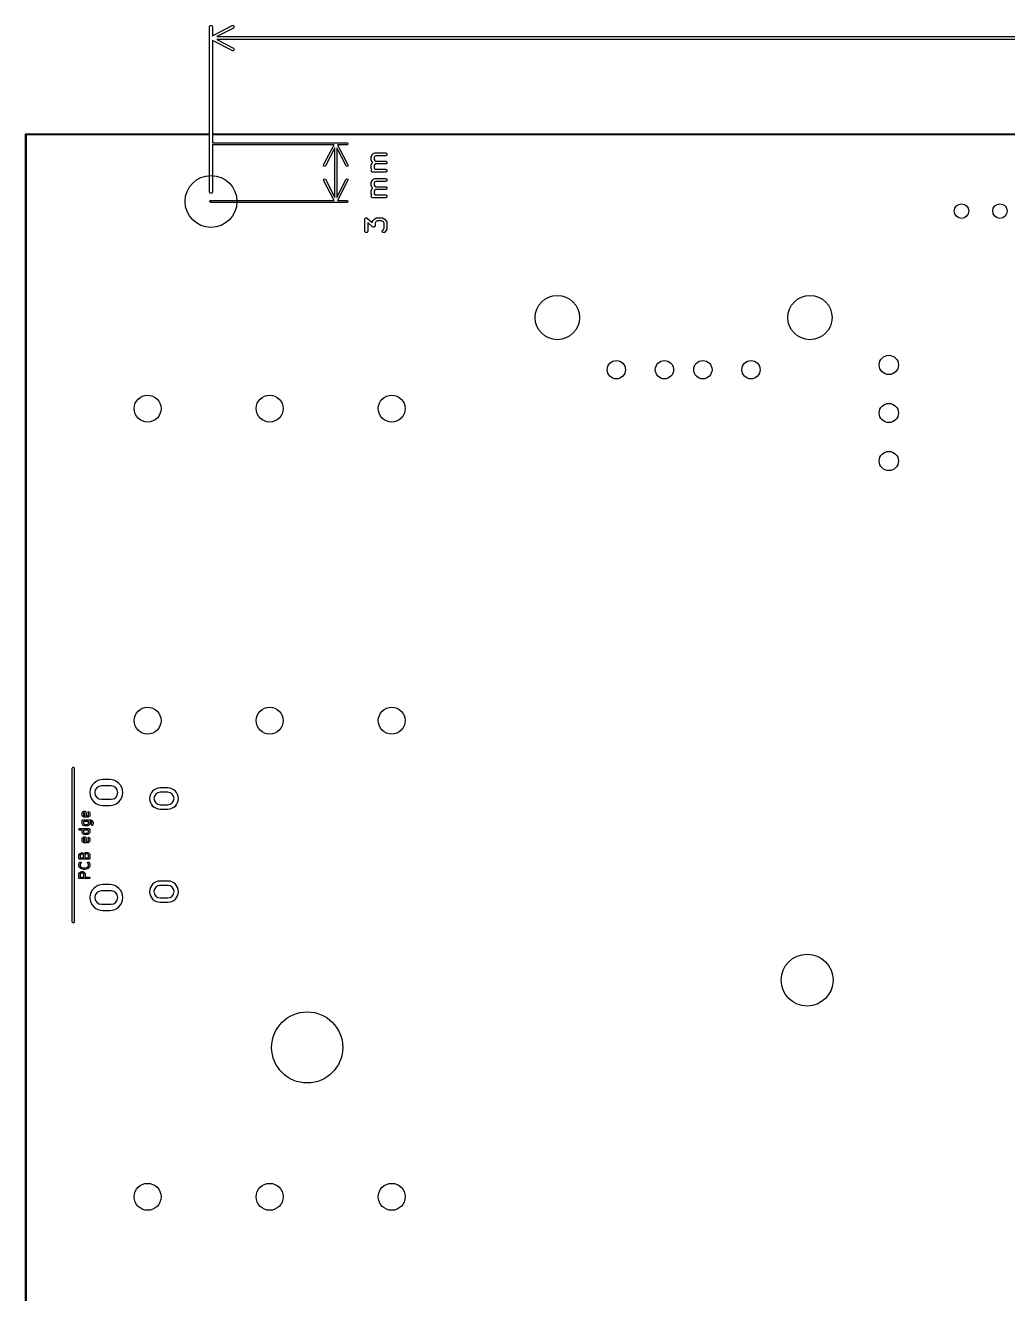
# Model space of a CAD drawing. Header units: inches. Extents: x 0.57 to 7.95, y -5.84 to -0.5.
# Drawn here: x 0.604 to 2.615, y -3.142 to -0.545 of the extents above; entities that cross this region are included whole.
import ezdxf

# ---------------------------------------------------------------- set-up
doc = ezdxf.new("R2010")
doc.units = ezdxf.units.IN
doc.header["$MEASUREMENT"] = 0
doc.layers.add('BLACK', color=250, linetype='CONTINUOUS')

msp = doc.modelspace()

# ---------------------------------------------------------------- linework, layer by layer
at = {"layer": 'BLACK', "linetype": 'CONTINUOUS'}
for p, q in [((0.9818, -0.5461), (0.9826, -0.5453)), ((0.9826, -0.5453), (0.9837, -0.5449)), ((0.9837, -0.5449), (0.9848, -0.5449)), ((0.9848, -0.5449), (0.9859, -0.5453)), ((0.9859, -0.5453), (0.9867, -0.5461)), ((0.9872, -0.566), (1.0272, -0.5452)), ((1.0272, -0.5452), (1.0278, -0.5449)), ((1.0278, -0.5449), (1.0289, -0.5448)), ((1.0289, -0.5448), (1.03, -0.5452)), ((1.03, -0.5452), (1.0309, -0.5459)), ((0.9813, -0.5472), (0.9818, -0.5461)), ((0.9813, -0.5478), (0.9813, -0.5472)), ((0.9813, -0.7667), (0.9813, -0.5478)), ((0.9867, -0.5461), (0.9871, -0.5472)), ((0.9871, -0.5472), (0.9872, -0.5478)), ((0.9872, -0.5478), (0.9872, -0.566)), ((1.03, -0.5504), (0.9963, -0.5679)), ((0.9963, -0.5679), (7.2716, -0.5677)), ((1.0304, -0.5501), (1.03, -0.5504)), ((1.0312, -0.5492), (1.0304, -0.5501)), ((1.0309, -0.5459), (1.0314, -0.547)), ((1.0315, -0.5481), (1.0312, -0.5492)), ((1.0314, -0.547), (1.0315, -0.5481)), ((1.0272, -0.5966), (0.9872, -0.5757)), ((0.9872, -0.5757), (0.9872, -0.7667)), ((7.2716, -0.5736), (0.9963, -0.5738)), ((0.9963, -0.5738), (1.03, -0.5913)), ((1.0278, -0.5968), (1.0272, -0.5966)), ((1.0289, -0.5969), (1.0278, -0.5968)), ((1.03, -0.5965), (1.0289, -0.5969)), ((1.03, -0.5913), (1.0304, -0.5916)), ((1.0309, -0.5958), (1.03, -0.5965)), ((1.0304, -0.5916), (1.0312, -0.5925)), ((1.0314, -0.5948), (1.0309, -0.5958)), ((1.0312, -0.5925), (1.0315, -0.5936)), ((1.0315, -0.5936), (1.0314, -0.5948)), ((0.6041, -0.7677), (0.6042, -0.7673)), ((0.6041, -5.1874), (0.6041, -0.7677)), ((0.6042, -0.7673), (0.6047, -0.7668)), ((0.6047, -0.7668), (0.6051, -0.7667)), ((0.6051, -0.7667), (0.9813, -0.7667)), ((0.9813, -0.7687), (0.6061, -0.7687)), ((0.6061, -0.7687), (0.6061, -5.1864)), ((0.9813, -0.8858), (0.9813, -0.7687)), ((0.9872, -0.7667), (3.1467, -0.7667)), ((3.147, -0.7687), (0.9872, -0.7687)), ((0.9872, -0.7687), (0.9872, -0.7853)), ((0.9872, -0.7853), (1.2627, -0.7853)), ((1.2364, -0.7893), (0.9872, -0.7893)), ((0.9872, -0.7893), (0.9872, -0.8858)), ((1.2148, -0.8307), (1.2364, -0.7893)), ((1.2377, -0.7953), (1.2183, -0.8326)), ((1.2377, -0.8974), (1.2377, -0.7953)), ((1.261, -0.8326), (1.2416, -0.7953)), ((1.2416, -0.7953), (1.2416, -0.8974)), ((1.2627, -0.7893), (1.2429, -0.7893)), ((1.2429, -0.7893), (1.2645, -0.8307)), ((1.2627, -0.7853), (1.2635, -0.7855)), ((1.2635, -0.7891), (1.2627, -0.7893)), ((1.2635, -0.7855), (1.2646, -0.7865)), ((1.2646, -0.788), (1.2635, -0.7891)), ((1.2646, -0.7865), (1.2646, -0.788)), ((1.2146, -0.8315), (1.2148, -0.8307)), ((1.2645, -0.8307), (1.2647, -0.8315)), ((1.3123, -0.8138), (1.3124, -0.8137)), ((1.3123, -0.8139), (1.3123, -0.8138)), ((1.3123, -0.8145), (1.3123, -0.8139)), ((1.3123, -0.8201), (1.3123, -0.8145)), ((1.3123, -0.8207), (1.3123, -0.8201)), ((1.3123, -0.8208), (1.3123, -0.8207)), ((1.3124, -0.8209), (1.3123, -0.8208)), ((1.3123, -0.8307), (1.3124, -0.8306)), ((1.3123, -0.8308), (1.3123, -0.8307)), ((1.3123, -0.8313), (1.3123, -0.8308)), ((1.3124, -0.8137), (1.3126, -0.8132)), ((1.3126, -0.8214), (1.3124, -0.8209)), ((1.3124, -0.8306), (1.3126, -0.83)), ((1.3126, -0.8132), (1.3144, -0.8094)), ((1.3144, -0.8252), (1.3126, -0.8214)), ((1.3126, -0.83), (1.3144, -0.8263)), ((1.3144, -0.8094), (1.3145, -0.8093)), ((1.3145, -0.8253), (1.3144, -0.8252)), ((1.3144, -0.8263), (1.3145, -0.8262)), ((1.3145, -0.8093), (1.3146, -0.8092)), ((1.3145, -0.8093), (1.3145, -0.8093)), ((1.3146, -0.8254), (1.3145, -0.8253)), ((1.3145, -0.8253), (1.3145, -0.8253)), ((1.3145, -0.8262), (1.3145, -0.8261)), ((1.3145, -0.8261), (1.3146, -0.8261)), ((1.3146, -0.8092), (1.3147, -0.8089)), ((1.3147, -0.8257), (1.3146, -0.8254)), ((1.3146, -0.8261), (1.3147, -0.8258)), ((1.3147, -0.8089), (1.315, -0.8087)), ((1.3147, -0.8258), (1.3148, -0.8257)), ((1.3148, -0.8257), (1.3147, -0.8257)), ((1.315, -0.8087), (1.3153, -0.8084)), ((1.3153, -0.8084), (1.3156, -0.8082)), ((1.3156, -0.8082), (1.3157, -0.8081)), ((1.3156, -0.8082), (1.3156, -0.8082)), ((1.3157, -0.8081), (1.3158, -0.8081)), ((1.3158, -0.8081), (1.3195, -0.8062)), ((1.3193, -0.8129), (1.3182, -0.8152)), ((1.3182, -0.8152), (1.3182, -0.8194)), ((1.3182, -0.8194), (1.3193, -0.8216)), ((1.3193, -0.8298), (1.3182, -0.832)), ((1.3215, -0.8118), (1.3193, -0.8129)), ((1.3193, -0.8216), (1.3215, -0.8228)), ((1.3215, -0.8287), (1.3193, -0.8298)), ((1.3195, -0.8062), (1.32, -0.806)), ((1.32, -0.806), (1.3202, -0.806)), ((1.3202, -0.806), (1.3203, -0.806)), ((1.3203, -0.806), (1.3208, -0.8059)), ((1.3208, -0.8059), (1.3415, -0.8059)), ((1.3415, -0.8118), (1.3215, -0.8118)), ((1.3215, -0.8228), (1.3415, -0.8228)), ((1.3415, -0.8287), (1.3215, -0.8287)), ((1.3415, -0.8059), (1.342, -0.806)), ((1.342, -0.8117), (1.3415, -0.8118)), ((1.3415, -0.8228), (1.342, -0.8228)), ((1.342, -0.8286), (1.3415, -0.8287)), ((1.342, -0.806), (1.3431, -0.8064)), ((1.3431, -0.8113), (1.342, -0.8117)), ((1.342, -0.8228), (1.3431, -0.8233)), ((1.3431, -0.8282), (1.342, -0.8286)), ((1.3431, -0.8064), (1.3439, -0.8072)), ((1.3439, -0.8105), (1.3431, -0.8113)), ((1.3431, -0.8233), (1.3439, -0.8241)), ((1.3439, -0.8274), (1.3431, -0.8282)), ((1.3439, -0.8072), (1.3443, -0.8083)), ((1.3443, -0.8094), (1.3439, -0.8105)), ((1.3439, -0.8241), (1.3443, -0.8251)), ((1.3443, -0.8263), (1.3439, -0.8274)), ((1.3443, -0.8083), (1.3443, -0.8094)), ((1.3443, -0.8251), (1.3443, -0.8263)), ((1.2151, -0.8329), (1.2146, -0.8315)), ((1.2164, -0.8336), (1.2151, -0.8329)), ((1.2178, -0.8331), (1.2164, -0.8336)), ((1.2183, -0.8326), (1.2178, -0.8331)), ((1.2615, -0.8331), (1.261, -0.8326)), ((1.2629, -0.8336), (1.2615, -0.8331)), ((1.2643, -0.8329), (1.2629, -0.8336)), ((1.2647, -0.8315), (1.2643, -0.8329)), ((1.3123, -0.837), (1.3123, -0.8313)), ((1.3123, -0.8375), (1.3123, -0.837)), ((1.3123, -0.8376), (1.3123, -0.8375)), ((1.3124, -0.8378), (1.3123, -0.8376)), ((1.3123, -0.842), (1.3127, -0.841)), ((1.3123, -0.8432), (1.3123, -0.842)), ((1.3127, -0.8442), (1.3123, -0.8432)), ((1.3126, -0.8383), (1.3124, -0.8378)), ((1.3135, -0.8402), (1.3126, -0.8383)), ((1.3127, -0.841), (1.3135, -0.8402)), ((1.3136, -0.8451), (1.3127, -0.8442)), ((1.3146, -0.8455), (1.3136, -0.8451)), ((1.3152, -0.8455), (1.3146, -0.8455)), ((1.3415, -0.8455), (1.3152, -0.8455)), ((1.3182, -0.832), (1.3182, -0.8363)), ((1.3182, -0.8363), (1.3195, -0.839)), ((1.3195, -0.839), (1.3202, -0.8396)), ((1.3202, -0.8396), (1.3415, -0.8396)), ((1.3415, -0.8396), (1.342, -0.8397)), ((1.342, -0.8455), (1.3415, -0.8455)), ((1.342, -0.8397), (1.3431, -0.8401)), ((1.3431, -0.8451), (1.342, -0.8455)), ((1.3431, -0.8401), (1.3439, -0.841)), ((1.3439, -0.8442), (1.3431, -0.8451)), ((1.3439, -0.841), (1.3443, -0.842)), ((1.3443, -0.8432), (1.3439, -0.8442)), ((1.3443, -0.842), (1.3443, -0.8432)), ((1.2146, -0.8612), (1.2151, -0.8598)), ((1.2148, -0.862), (1.2146, -0.8612)), ((1.2364, -0.9034), (1.2148, -0.862)), ((1.2151, -0.8598), (1.2164, -0.8591)), ((1.2164, -0.8591), (1.2178, -0.8595)), ((1.2178, -0.8595), (1.2183, -0.8601)), ((1.2183, -0.8601), (1.2377, -0.8974)), ((1.2416, -0.8974), (1.261, -0.8601)), ((1.2645, -0.862), (1.2429, -0.9034)), ((1.261, -0.8601), (1.2615, -0.8595)), ((1.2615, -0.8595), (1.2629, -0.8591)), ((1.2629, -0.8591), (1.2643, -0.8598)), ((1.2643, -0.8598), (1.2647, -0.8612)), ((1.2647, -0.8612), (1.2645, -0.862)), ((1.3123, -0.8663), (1.3124, -0.8662)), ((1.3123, -0.8664), (1.3123, -0.8663)), ((1.3123, -0.867), (1.3123, -0.8664)), ((1.3123, -0.8726), (1.3123, -0.867)), ((1.3123, -0.8732), (1.3123, -0.8726)), ((1.3123, -0.8733), (1.3123, -0.8732)), ((1.3124, -0.8734), (1.3123, -0.8733)), ((1.3124, -0.8662), (1.3126, -0.8656)), ((1.3126, -0.8739), (1.3124, -0.8734)), ((1.3124, -0.8831), (1.3126, -0.8825)), ((1.3126, -0.8656), (1.3144, -0.8619)), ((1.3144, -0.8777), (1.3126, -0.8739)), ((1.3126, -0.8825), (1.3144, -0.8788)), ((1.3144, -0.8619), (1.3145, -0.8618)), ((1.3145, -0.8778), (1.3144, -0.8777)), ((1.3144, -0.8788), (1.3145, -0.8787)), ((1.3145, -0.8618), (1.3146, -0.8617)), ((1.3145, -0.8618), (1.3145, -0.8618)), ((1.3146, -0.8779), (1.3145, -0.8778)), ((1.3145, -0.8778), (1.3145, -0.8778)), ((1.3145, -0.8787), (1.3145, -0.8786)), ((1.3145, -0.8786), (1.3146, -0.8786)), ((1.3146, -0.8617), (1.3147, -0.8614)), ((1.3147, -0.8782), (1.3146, -0.8779)), ((1.3146, -0.8786), (1.3147, -0.8783)), ((1.3147, -0.8614), (1.315, -0.8612)), ((1.3147, -0.8783), (1.3148, -0.8782)), ((1.3148, -0.8782), (1.3147, -0.8782)), ((1.315, -0.8612), (1.3153, -0.8609)), ((1.3153, -0.8609), (1.3156, -0.8607)), ((1.3156, -0.8607), (1.3157, -0.8606)), ((1.3156, -0.8607), (1.3156, -0.8607)), ((1.3157, -0.8606), (1.3158, -0.8606)), ((1.3158, -0.8606), (1.3195, -0.8587)), ((1.3193, -0.8654), (1.3182, -0.8677)), ((1.3182, -0.8677), (1.3182, -0.8719)), ((1.3182, -0.8719), (1.3193, -0.8741)), ((1.3193, -0.8823), (1.3182, -0.8845)), ((1.3215, -0.8643), (1.3193, -0.8654)), ((1.3193, -0.8741), (1.3215, -0.8753)), ((1.3215, -0.8812), (1.3193, -0.8823)), ((1.3195, -0.8587), (1.32, -0.8585)), ((1.32, -0.8585), (1.3202, -0.8585)), ((1.3202, -0.8585), (1.3203, -0.8584)), ((1.3203, -0.8584), (1.3208, -0.8584)), ((1.3208, -0.8584), (1.3415, -0.8584)), ((1.3415, -0.8643), (1.3215, -0.8643)), ((1.3215, -0.8753), (1.3415, -0.8753)), ((1.3415, -0.8812), (1.3215, -0.8812)), ((1.3415, -0.8584), (1.342, -0.8584)), ((1.342, -0.8642), (1.3415, -0.8643)), ((1.3415, -0.8753), (1.342, -0.8753)), ((1.342, -0.8811), (1.3415, -0.8812)), ((1.342, -0.8584), (1.3431, -0.8589)), ((1.3431, -0.8638), (1.342, -0.8642)), ((1.342, -0.8753), (1.3431, -0.8758)), ((1.3431, -0.8807), (1.342, -0.8811)), ((1.3431, -0.8589), (1.3439, -0.8597)), ((1.3439, -0.863), (1.3431, -0.8638)), ((1.3431, -0.8758), (1.3439, -0.8766)), ((1.3439, -0.8799), (1.3431, -0.8807)), ((1.3439, -0.8597), (1.3443, -0.8608)), ((1.3443, -0.8619), (1.3439, -0.863)), ((1.3439, -0.8766), (1.3443, -0.8776)), ((1.3443, -0.8788), (1.3439, -0.8799)), ((1.3443, -0.8608), (1.3443, -0.8619)), ((1.3443, -0.8776), (1.3443, -0.8788)), ((0.9814, -0.8864), (0.9813, -0.8858)), ((0.9818, -0.8875), (0.9814, -0.8864)), ((0.9826, -0.8883), (0.9818, -0.8875)), ((0.9819, -0.9046), (0.983, -0.9036)), ((0.9819, -0.9062), (0.9819, -0.9046)), ((0.983, -0.9072), (0.9819, -0.9062)), ((0.9837, -0.8887), (0.9826, -0.8883)), ((0.983, -0.9036), (0.9838, -0.9034)), ((0.9838, -0.9074), (0.983, -0.9072)), ((0.9848, -0.8887), (0.9837, -0.8887)), ((0.9838, -0.9034), (1.2364, -0.9034)), ((1.2627, -0.9074), (0.9838, -0.9074)), ((0.9859, -0.8883), (0.9848, -0.8887)), ((0.9867, -0.8875), (0.9859, -0.8883)), ((0.9871, -0.8864), (0.9867, -0.8875)), ((0.9872, -0.8858), (0.9871, -0.8864)), ((1.2429, -0.9034), (1.2627, -0.9034)), ((1.2627, -0.9034), (1.2635, -0.9036)), ((1.2635, -0.9072), (1.2627, -0.9074)), ((1.2635, -0.9036), (1.2646, -0.9046)), ((1.2646, -0.9062), (1.2635, -0.9072)), ((1.2646, -0.9046), (1.2646, -0.9062)), ((1.3123, -0.8832), (1.3124, -0.8831)), ((1.3123, -0.8833), (1.3123, -0.8832)), ((1.3123, -0.8838), (1.3123, -0.8833)), ((1.3123, -0.8895), (1.3123, -0.8838)), ((1.3123, -0.89), (1.3123, -0.8895)), ((1.3123, -0.8901), (1.3123, -0.89)), ((1.3124, -0.8902), (1.3123, -0.8901)), ((1.3123, -0.8945), (1.3127, -0.8934)), ((1.3123, -0.8957), (1.3123, -0.8945)), ((1.3127, -0.8967), (1.3123, -0.8957)), ((1.3126, -0.8908), (1.3124, -0.8902)), ((1.3135, -0.8927), (1.3126, -0.8908)), ((1.3127, -0.8934), (1.3135, -0.8927)), ((1.3136, -0.8975), (1.3127, -0.8967)), ((1.3146, -0.898), (1.3136, -0.8975)), ((1.3152, -0.898), (1.3146, -0.898)), ((1.3415, -0.898), (1.3152, -0.898)), ((1.3182, -0.8845), (1.3182, -0.8888)), ((1.3182, -0.8888), (1.3195, -0.8915)), ((1.3195, -0.8915), (1.3202, -0.8921)), ((1.3202, -0.8921), (1.3415, -0.8921)), ((1.3415, -0.8921), (1.342, -0.8922)), ((1.342, -0.898), (1.3415, -0.898)), ((1.342, -0.8922), (1.3431, -0.8926)), ((1.3431, -0.8975), (1.342, -0.898)), ((1.3431, -0.8926), (1.3439, -0.8934)), ((1.3439, -0.8967), (1.3431, -0.8975)), ((1.3439, -0.8934), (1.3443, -0.8945)), ((1.3443, -0.8957), (1.3439, -0.8967)), ((1.3443, -0.8945), (1.3443, -0.8957)), ((1.2991, -0.942), (1.2992, -0.9417)), ((1.2991, -0.9663), (1.2991, -0.942)), ((1.2992, -0.9414), (1.2994, -0.9409)), ((1.2992, -0.9415), (1.2992, -0.9414)), ((1.2992, -0.9416), (1.2992, -0.9415)), ((1.2992, -0.9417), (1.2992, -0.9416)), ((1.2994, -0.9409), (1.2995, -0.9405)), ((1.2995, -0.9405), (1.2996, -0.9404)), ((1.2996, -0.9403), (1.3, -0.94)), ((1.2996, -0.9404), (1.2996, -0.9403)), ((1.3, -0.94), (1.3003, -0.9396)), ((1.3003, -0.9396), (1.3004, -0.9396)), ((1.3004, -0.9395), (1.3009, -0.9393)), ((1.3004, -0.9396), (1.3004, -0.9395)), ((1.3009, -0.9393), (1.3013, -0.9391)), ((1.3013, -0.9391), (1.3014, -0.9391)), ((1.3014, -0.9391), (1.3015, -0.9391)), ((1.3015, -0.9391), (1.302, -0.9391)), ((1.302, -0.9391), (1.3025, -0.939)), ((1.3025, -0.939), (1.3026, -0.9391)), ((1.3026, -0.9391), (1.3027, -0.9391)), ((1.3027, -0.9391), (1.3031, -0.9392)), ((1.3031, -0.9392), (1.3036, -0.9394)), ((1.3036, -0.9394), (1.3037, -0.9395)), ((1.3037, -0.9395), (1.3037, -0.9395)), ((1.3037, -0.9395), (1.3038, -0.9396)), ((1.3038, -0.9396), (1.304, -0.9397)), ((1.304, -0.9397), (1.3142, -0.9487)), ((1.3151, -0.9573), (1.305, -0.9485)), ((1.305, -0.9485), (1.305, -0.9663)), ((1.3142, -0.9487), (1.3144, -0.9481)), ((1.3144, -0.9481), (1.3163, -0.9444)), ((1.3154, -0.9575), (1.3151, -0.9573)), ((1.3155, -0.9576), (1.3154, -0.9575)), ((1.3154, -0.9575), (1.3154, -0.9575)), ((1.3156, -0.9576), (1.3155, -0.9576)), ((1.3161, -0.9578), (1.3156, -0.9576)), ((1.3165, -0.958), (1.3161, -0.9578)), ((1.3163, -0.9444), (1.3165, -0.9441)), ((1.3165, -0.9441), (1.3166, -0.944)), ((1.3165, -0.9441), (1.3165, -0.9441)), ((1.3166, -0.958), (1.3165, -0.958)), ((1.3166, -0.9439), (1.3167, -0.9438)), ((1.3166, -0.944), (1.3166, -0.9439)), ((1.3167, -0.958), (1.3166, -0.958)), ((1.3167, -0.9438), (1.3169, -0.9436)), ((1.3172, -0.958), (1.3167, -0.958)), ((1.3169, -0.9436), (1.3187, -0.9417)), ((1.3177, -0.958), (1.3172, -0.958)), ((1.3178, -0.9579), (1.3177, -0.9579)), ((1.3177, -0.9579), (1.3177, -0.958)), ((1.3183, -0.9577), (1.3178, -0.9579)), ((1.3187, -0.9575), (1.3183, -0.9577)), ((1.3187, -0.9417), (1.319, -0.9416)), ((1.3188, -0.9575), (1.3187, -0.9575)), ((1.3189, -0.9574), (1.3188, -0.9575)), ((1.3192, -0.9571), (1.3189, -0.9574)), ((1.319, -0.9415), (1.3191, -0.9414)), ((1.319, -0.9416), (1.319, -0.9415)), ((1.3191, -0.9414), (1.3192, -0.9414)), ((1.3192, -0.9414), (1.3193, -0.9413)), ((1.3195, -0.9567), (1.3192, -0.9571)), ((1.3193, -0.9413), (1.3195, -0.9412)), ((1.3195, -0.9412), (1.3233, -0.9393)), ((1.3196, -0.9566), (1.3195, -0.9567)), ((1.3198, -0.9561), (1.3196, -0.9566)), ((1.3196, -0.9566), (1.3196, -0.9566)), ((1.32, -0.9557), (1.3198, -0.9561)), ((1.3214, -0.9475), (1.32, -0.9502)), ((1.32, -0.9502), (1.32, -0.9551)), ((1.32, -0.9551), (1.32, -0.9554)), ((1.32, -0.9554), (1.32, -0.9555)), ((1.32, -0.9555), (1.32, -0.9555)), ((1.32, -0.9555), (1.32, -0.9557)), ((1.3226, -0.9463), (1.3214, -0.9475)), ((1.3253, -0.9449), (1.3226, -0.9463)), ((1.3233, -0.9393), (1.3238, -0.9391)), ((1.3238, -0.9391), (1.3239, -0.9391)), ((1.3239, -0.9391), (1.324, -0.9391)), ((1.324, -0.9391), (1.3246, -0.939)), ((1.3246, -0.939), (1.334, -0.939)), ((1.3333, -0.9449), (1.3253, -0.9449)), ((1.336, -0.9463), (1.3333, -0.9449)), ((1.334, -0.939), (1.3345, -0.9391)), ((1.3345, -0.9391), (1.3346, -0.9391)), ((1.3346, -0.9391), (1.3347, -0.9391)), ((1.3347, -0.9391), (1.3353, -0.9393)), ((1.3353, -0.9393), (1.339, -0.9412)), ((1.3371, -0.9475), (1.336, -0.9463)), ((1.3385, -0.9502), (1.3371, -0.9475)), ((1.3371, -0.9627), (1.3385, -0.96)), ((1.3385, -0.96), (1.3385, -0.9502)), ((1.339, -0.9412), (1.3393, -0.9413)), ((1.3393, -0.9413), (1.3393, -0.9414)), ((1.3393, -0.9414), (1.3394, -0.9414)), ((1.3394, -0.9414), (1.3395, -0.9415)), ((1.3395, -0.9415), (1.3396, -0.9416)), ((1.3396, -0.9416), (1.3398, -0.9417)), ((1.3398, -0.9417), (1.3417, -0.9436)), ((1.3417, -0.9436), (1.3418, -0.9438)), ((1.3418, -0.9438), (1.3419, -0.9439)), ((1.3419, -0.9439), (1.342, -0.944)), ((1.342, -0.944), (1.342, -0.9441)), ((1.342, -0.9441), (1.3421, -0.9441)), ((1.3421, -0.9441), (1.3422, -0.9444)), ((1.3422, -0.9444), (1.3441, -0.9481)), ((1.3441, -0.9481), (1.3443, -0.9487)), ((1.3443, -0.9487), (1.3443, -0.9488)), ((1.3443, -0.9488), (1.3443, -0.9489)), ((1.3443, -0.9489), (1.3444, -0.9495)), ((1.3444, -0.9607), (1.3443, -0.9613)), ((1.3444, -0.9495), (1.3444, -0.9607)), ((1.2992, -0.9669), (1.2991, -0.9663)), ((1.2996, -0.968), (1.2992, -0.9669)), ((1.3004, -0.9688), (1.2996, -0.968)), ((1.3015, -0.9692), (1.3004, -0.9688)), ((1.3027, -0.9692), (1.3015, -0.9692)), ((1.3037, -0.9688), (1.3027, -0.9692)), ((1.3045, -0.968), (1.3037, -0.9688)), ((1.305, -0.9669), (1.3045, -0.968)), ((1.305, -0.9663), (1.305, -0.9669)), ((1.3348, -0.9658), (1.3352, -0.9647)), ((1.3348, -0.9669), (1.3348, -0.9658)), ((1.3352, -0.968), (1.3348, -0.9669)), ((1.3352, -0.9647), (1.3356, -0.9642)), ((1.3361, -0.9688), (1.3352, -0.968)), ((1.3356, -0.9642), (1.3371, -0.9627)), ((1.3371, -0.9692), (1.3361, -0.9688)), ((1.3383, -0.9692), (1.3371, -0.9692)), ((1.3393, -0.9688), (1.3383, -0.9692)), ((1.3398, -0.9684), (1.3393, -0.9688)), ((1.3417, -0.9665), (1.3398, -0.9684)), ((1.3418, -0.9663), (1.3417, -0.9665)), ((1.3419, -0.9663), (1.3418, -0.9663)), ((1.342, -0.9662), (1.3419, -0.9663)), ((1.3421, -0.966), (1.342, -0.9661)), ((1.342, -0.9661), (1.342, -0.9662)), ((1.3422, -0.9658), (1.3421, -0.966)), ((1.3441, -0.962), (1.3422, -0.9658)), ((1.3443, -0.9615), (1.3441, -0.962)), ((1.3443, -0.9613), (1.3443, -0.9614)), ((1.3443, -0.9614), (1.3443, -0.9615)), ((0.7002, -2.0659), (0.7003, -2.0652)), ((0.7002, -2.3809), (0.7002, -2.0659)), ((0.7003, -2.0652), (0.7014, -2.0641)), ((0.7014, -2.0641), (0.7029, -2.0641)), ((0.7029, -2.0641), (0.704, -2.0652)), ((0.704, -2.0652), (0.7041, -2.0659)), ((0.7041, -2.0659), (0.7041, -2.3809)), ((0.7797, -2.1022), (0.76, -2.1022)), ((0.7768, -2.0894), (0.763, -2.0894)), ((0.8959, -2.1065), (0.8801, -2.1065)), ((0.8959, -2.1154), (0.8801, -2.1154)), ((0.7212, -2.1557), (0.7214, -2.1555)), ((0.7214, -2.1555), (0.7214, -2.1554)), ((0.7214, -2.1554), (0.7215, -2.1554)), ((0.7215, -2.1554), (0.7216, -2.1553)), ((0.7216, -2.1553), (0.7217, -2.1553)), ((0.7217, -2.1553), (0.7219, -2.1551)), ((0.7219, -2.1551), (0.7238, -2.1541)), ((0.7238, -2.1541), (0.7238, -2.1541)), ((0.7238, -2.1541), (0.7239, -2.1541)), ((0.7239, -2.1541), (0.7241, -2.1541)), ((0.7241, -2.1541), (0.7243, -2.154)), ((0.7243, -2.154), (0.7244, -2.154)), ((0.7244, -2.154), (0.7244, -2.154)), ((0.7244, -2.154), (0.7263, -2.154)), ((0.7263, -2.154), (0.7265, -2.154)), ((0.7265, -2.154), (0.7266, -2.154)), ((0.7266, -2.154), (0.7267, -2.1541)), ((0.7267, -2.1541), (0.7269, -2.1541)), ((0.7269, -2.1541), (0.7272, -2.1544)), ((0.7272, -2.1544), (0.7275, -2.1546)), ((0.7275, -2.1546), (0.7276, -2.1548)), ((0.7276, -2.1548), (0.7277, -2.1549)), ((0.7277, -2.1549), (0.7277, -2.155)), ((0.7277, -2.155), (0.7278, -2.1552)), ((0.7278, -2.1552), (0.7294, -2.1634)), ((0.7323, -2.1565), (0.7327, -2.1554)), ((0.7327, -2.1554), (0.7337, -2.1549)), ((0.7337, -2.1549), (0.7348, -2.1553)), ((0.7348, -2.1553), (0.7351, -2.1557)), ((0.76, -2.1297), (0.7797, -2.1297)), ((0.763, -2.1425), (0.7768, -2.1425)), ((0.8801, -2.1409), (0.8959, -2.1409)), ((0.8801, -2.1498), (0.8959, -2.1498)), ((0.7201, -2.1582), (0.7202, -2.1579)), ((0.7201, -2.1583), (0.7202, -2.1582)), ((0.7202, -2.1582), (0.7201, -2.1582)), ((0.7201, -2.162), (0.7201, -2.1583)), ((0.7202, -2.1621), (0.7201, -2.162)), ((0.7202, -2.1624), (0.7201, -2.1621)), ((0.7201, -2.1621), (0.7202, -2.1621)), ((0.7201, -2.175), (0.7202, -2.1748)), ((0.7202, -2.1751), (0.7201, -2.175)), ((0.7201, -2.1789), (0.7201, -2.1751)), ((0.7201, -2.1751), (0.7202, -2.1751)), ((0.7202, -2.179), (0.7201, -2.1789)), ((0.7202, -2.1792), (0.7201, -2.179)), ((0.7201, -2.179), (0.7202, -2.179)), ((0.7202, -2.1579), (0.7203, -2.1577)), ((0.7203, -2.1626), (0.7202, -2.1624)), ((0.7202, -2.1748), (0.7203, -2.1746)), ((0.7203, -2.1795), (0.7202, -2.1792)), ((0.7203, -2.1576), (0.7212, -2.1557)), ((0.7203, -2.1577), (0.7203, -2.1576)), ((0.7203, -2.1577), (0.7203, -2.1577)), ((0.7203, -2.1627), (0.7203, -2.1626)), ((0.7203, -2.1626), (0.7203, -2.1626)), ((0.7212, -2.1646), (0.7203, -2.1627)), ((0.7203, -2.1727), (0.7211, -2.1719)), ((0.7203, -2.1738), (0.7203, -2.1727)), ((0.7205, -2.1741), (0.7203, -2.1738)), ((0.7203, -2.1745), (0.7205, -2.1741)), ((0.7203, -2.1746), (0.7203, -2.1745)), ((0.7203, -2.1746), (0.7203, -2.1746)), ((0.7203, -2.1796), (0.7203, -2.1795)), ((0.7203, -2.1795), (0.7203, -2.1795)), ((0.7212, -2.1814), (0.7203, -2.1796)), ((0.7211, -2.1719), (0.7216, -2.1718)), ((0.7214, -2.1648), (0.7212, -2.1646)), ((0.7214, -2.1816), (0.7212, -2.1814)), ((0.7214, -2.1649), (0.7214, -2.1648)), ((0.7215, -2.1649), (0.7214, -2.1649)), ((0.7216, -2.165), (0.7215, -2.1649)), ((0.7217, -2.165), (0.7216, -2.165)), ((0.7216, -2.1718), (0.7376, -2.1718)), ((0.7219, -2.1652), (0.7217, -2.165)), ((0.7238, -2.1662), (0.7219, -2.1652)), ((0.7237, -2.1575), (0.7231, -2.1586)), ((0.7231, -2.1586), (0.7231, -2.1617)), ((0.7231, -2.1617), (0.7237, -2.1628)), ((0.7235, -2.1748), (0.7231, -2.1755)), ((0.7231, -2.1755), (0.7231, -2.1786)), ((0.7231, -2.1786), (0.7238, -2.1799)), ((0.7329, -2.1748), (0.7235, -2.1748)), ((0.7248, -2.1569), (0.7237, -2.1575)), ((0.7237, -2.1628), (0.7248, -2.1634)), ((0.7239, -2.1662), (0.7238, -2.1662)), ((0.7238, -2.1662), (0.7238, -2.1662)), ((0.7238, -2.1799), (0.7244, -2.1805)), ((0.7241, -2.1662), (0.7239, -2.1662)), ((0.7243, -2.1663), (0.7241, -2.1662)), ((0.7244, -2.1663), (0.7243, -2.1663)), ((0.7319, -2.1663), (0.7244, -2.1663)), ((0.7244, -2.1663), (0.7244, -2.1663)), ((0.7244, -2.1805), (0.7257, -2.1812)), ((0.7251, -2.1569), (0.7248, -2.1569)), ((0.7248, -2.1634), (0.7264, -2.1634)), ((0.7264, -2.1634), (0.7251, -2.1569)), ((0.7257, -2.1812), (0.7306, -2.1812)), ((0.7294, -2.1634), (0.7316, -2.1634)), ((0.7306, -2.1812), (0.732, -2.1805)), ((0.7316, -2.1634), (0.7327, -2.1628)), ((0.732, -2.1663), (0.7319, -2.1663)), ((0.7323, -2.1662), (0.732, -2.1663)), ((0.732, -2.1663), (0.732, -2.1663)), ((0.732, -2.1805), (0.7326, -2.1799)), ((0.7325, -2.1571), (0.7323, -2.1565)), ((0.7325, -2.1662), (0.7323, -2.1662)), ((0.7333, -2.1586), (0.7325, -2.1571)), ((0.7326, -2.1662), (0.7325, -2.1662)), ((0.7325, -2.1662), (0.7325, -2.1662)), ((0.7345, -2.1652), (0.7326, -2.1662)), ((0.7326, -2.1799), (0.7333, -2.1786)), ((0.7327, -2.1628), (0.7333, -2.1617)), ((0.7333, -2.1755), (0.7329, -2.1748)), ((0.7333, -2.1617), (0.7333, -2.1586)), ((0.7333, -2.1786), (0.7333, -2.1755)), ((0.7347, -2.165), (0.7345, -2.1652)), ((0.7348, -2.165), (0.7347, -2.165)), ((0.7349, -2.1649), (0.7348, -2.1649)), ((0.7348, -2.1649), (0.7348, -2.165)), ((0.7351, -2.1646), (0.7349, -2.1648)), ((0.7349, -2.1648), (0.7349, -2.1649)), ((0.7351, -2.1814), (0.735, -2.1816)), ((0.7351, -2.1557), (0.7361, -2.1576)), ((0.7361, -2.1627), (0.7351, -2.1646)), ((0.7361, -2.1796), (0.7351, -2.1814)), ((0.7361, -2.1576), (0.7361, -2.1577)), ((0.7361, -2.1577), (0.7361, -2.1577)), ((0.7361, -2.1577), (0.7362, -2.1579)), ((0.7362, -2.1624), (0.7361, -2.1626)), ((0.7361, -2.1626), (0.7361, -2.1626)), ((0.7361, -2.1626), (0.7361, -2.1627)), ((0.7372, -2.1748), (0.7361, -2.1748)), ((0.7361, -2.1748), (0.7362, -2.1748)), ((0.7362, -2.1792), (0.7361, -2.1795)), ((0.7361, -2.1795), (0.7361, -2.1795)), ((0.7361, -2.1795), (0.7361, -2.1796)), ((0.7362, -2.1579), (0.7362, -2.1582)), ((0.7362, -2.1582), (0.7362, -2.1582)), ((0.7362, -2.1582), (0.7362, -2.1583)), ((0.7362, -2.1583), (0.7362, -2.162)), ((0.7362, -2.162), (0.7362, -2.1621)), ((0.7362, -2.1621), (0.7362, -2.1621)), ((0.7362, -2.1621), (0.7362, -2.1624)), ((0.7362, -2.1748), (0.7362, -2.175)), ((0.7362, -2.175), (0.7362, -2.1751)), ((0.7362, -2.1751), (0.7362, -2.1751)), ((0.7362, -2.1751), (0.7362, -2.1789)), ((0.7362, -2.1789), (0.7362, -2.179)), ((0.7362, -2.179), (0.7362, -2.179)), ((0.7362, -2.179), (0.7362, -2.1792)), ((0.7386, -2.1754), (0.7372, -2.1748)), ((0.7376, -2.1718), (0.7377, -2.1718)), ((0.7376, -2.1718), (0.7376, -2.1718)), ((0.7377, -2.1718), (0.7379, -2.1719)), ((0.7379, -2.1719), (0.7381, -2.1719)), ((0.7381, -2.1719), (0.7381, -2.1719)), ((0.7381, -2.1719), (0.7382, -2.172)), ((0.7382, -2.172), (0.7401, -2.1729)), ((0.7392, -2.176), (0.7386, -2.1754)), ((0.7389, -2.1816), (0.739, -2.1811)), ((0.739, -2.1811), (0.7398, -2.1795)), ((0.7398, -2.1774), (0.7392, -2.176)), ((0.7398, -2.1795), (0.7398, -2.1774)), ((0.7401, -2.1729), (0.7403, -2.173)), ((0.7403, -2.173), (0.7405, -2.1732)), ((0.7405, -2.1732), (0.7414, -2.1741)), ((0.7414, -2.1741), (0.7415, -2.1743)), ((0.7415, -2.1743), (0.7417, -2.1745)), ((0.7417, -2.1745), (0.7426, -2.1764)), ((0.7426, -2.1805), (0.7417, -2.1824)), ((0.7426, -2.1764), (0.7426, -2.1764)), ((0.7426, -2.1764), (0.7427, -2.1765)), ((0.7427, -2.1804), (0.7426, -2.1804)), ((0.7426, -2.1804), (0.7426, -2.1805)), ((0.7427, -2.1765), (0.7427, -2.1767)), ((0.7427, -2.1767), (0.7428, -2.1769)), ((0.7428, -2.1799), (0.7427, -2.1802)), ((0.7427, -2.1802), (0.7427, -2.1804)), ((0.7428, -2.1769), (0.7428, -2.177)), ((0.7428, -2.177), (0.7428, -2.177)), ((0.7428, -2.177), (0.7428, -2.1798)), ((0.7428, -2.1798), (0.7428, -2.1799)), ((0.7428, -2.1799), (0.7428, -2.1799)), ((0.7137, -2.1905), (0.7145, -2.1897)), ((0.7137, -2.1917), (0.7137, -2.1905)), ((0.7145, -2.1924), (0.7137, -2.1917)), ((0.7145, -2.1897), (0.7151, -2.1896)), ((0.7151, -2.1926), (0.7145, -2.1924)), ((0.7151, -2.1896), (0.7347, -2.1896)), ((0.7202, -2.1926), (0.7151, -2.1926)), ((0.7201, -2.1929), (0.7202, -2.1926)), ((0.7201, -2.193), (0.7202, -2.1929)), ((0.7202, -2.1929), (0.7201, -2.1929)), ((0.7201, -2.1967), (0.7201, -2.193)), ((0.7202, -2.1968), (0.7201, -2.1967)), ((0.7202, -2.197), (0.7201, -2.1968)), ((0.7201, -2.1968), (0.7202, -2.1968)), ((0.7202, -2.1926), (0.7202, -2.1926)), ((0.7203, -2.1973), (0.7202, -2.197)), ((0.7203, -2.1974), (0.7203, -2.1973)), ((0.7203, -2.1973), (0.7203, -2.1973)), ((0.7212, -2.1992), (0.7203, -2.1974)), ((0.7214, -2.1994), (0.7212, -2.1992)), ((0.7215, -2.1818), (0.7214, -2.1816)), ((0.7215, -2.1996), (0.7214, -2.1994)), ((0.7224, -2.1828), (0.7215, -2.1818)), ((0.7224, -2.2006), (0.7215, -2.1996)), ((0.7219, -2.2076), (0.7238, -2.2066)), ((0.7226, -2.1829), (0.7224, -2.1828)), ((0.7226, -2.2007), (0.7224, -2.2006)), ((0.7228, -2.183), (0.7226, -2.1829)), ((0.7228, -2.2008), (0.7226, -2.2007)), ((0.7247, -2.184), (0.7228, -2.183)), ((0.7247, -2.2018), (0.7228, -2.2008)), ((0.7235, -2.1926), (0.7231, -2.1933)), ((0.7231, -2.1933), (0.7231, -2.1964)), ((0.7231, -2.1964), (0.7238, -2.1977)), ((0.7329, -2.1926), (0.7235, -2.1926)), ((0.7238, -2.1977), (0.7244, -2.1983)), ((0.7238, -2.2066), (0.7238, -2.2066)), ((0.7238, -2.2066), (0.7239, -2.2066)), ((0.7239, -2.2066), (0.7241, -2.2065)), ((0.7241, -2.2065), (0.7243, -2.2065)), ((0.7243, -2.2065), (0.7244, -2.2065)), ((0.7244, -2.1983), (0.7257, -2.199)), ((0.7244, -2.2065), (0.7244, -2.2065)), ((0.7244, -2.2065), (0.7263, -2.2065)), ((0.7248, -2.184), (0.7247, -2.184)), ((0.7248, -2.2018), (0.7247, -2.2018)), ((0.725, -2.1841), (0.7248, -2.184)), ((0.7248, -2.184), (0.7248, -2.184)), ((0.725, -2.2019), (0.7248, -2.2018)), ((0.7248, -2.2018), (0.7248, -2.2018)), ((0.7253, -2.1841), (0.725, -2.1841)), ((0.7253, -2.2019), (0.725, -2.2019)), ((0.7254, -2.1841), (0.7253, -2.1841)), ((0.7253, -2.1841), (0.7253, -2.1841)), ((0.7254, -2.2019), (0.7253, -2.2019)), ((0.7253, -2.2019), (0.7253, -2.2019)), ((0.731, -2.1841), (0.7254, -2.1841)), ((0.731, -2.2019), (0.7254, -2.2019)), ((0.7257, -2.199), (0.7306, -2.199)), ((0.7263, -2.2065), (0.7265, -2.2065)), ((0.7265, -2.2065), (0.7266, -2.2065)), ((0.7266, -2.2065), (0.7267, -2.2066)), ((0.7267, -2.2066), (0.7269, -2.2066)), ((0.7269, -2.2066), (0.7272, -2.2069)), ((0.7272, -2.2069), (0.7275, -2.2071)), ((0.7275, -2.2071), (0.7276, -2.2073)), ((0.7276, -2.2073), (0.7277, -2.2074)), ((0.7277, -2.2074), (0.7277, -2.2075)), ((0.7277, -2.2075), (0.7278, -2.2077)), ((0.7306, -2.199), (0.732, -2.1983)), ((0.7311, -2.1841), (0.731, -2.1841)), ((0.7311, -2.2019), (0.731, -2.2019)), ((0.7313, -2.1841), (0.7311, -2.1841)), ((0.7311, -2.1841), (0.7311, -2.1841)), ((0.7313, -2.2019), (0.7311, -2.2019)), ((0.7311, -2.2019), (0.7311, -2.2019)), ((0.7316, -2.184), (0.7313, -2.1841)), ((0.7316, -2.2018), (0.7313, -2.2019)), ((0.7317, -2.184), (0.7316, -2.184)), ((0.7316, -2.184), (0.7316, -2.184)), ((0.7317, -2.2018), (0.7316, -2.2018)), ((0.7316, -2.2018), (0.7316, -2.2018)), ((0.7335, -2.183), (0.7317, -2.184)), ((0.7335, -2.2008), (0.7317, -2.2018)), ((0.732, -2.1983), (0.7326, -2.1977)), ((0.7326, -2.1977), (0.7333, -2.1964)), ((0.7327, -2.2079), (0.7337, -2.2074)), ((0.7333, -2.1933), (0.7329, -2.1926)), ((0.7333, -2.1964), (0.7333, -2.1933)), ((0.7337, -2.1829), (0.7335, -2.183)), ((0.7337, -2.2007), (0.7335, -2.2008)), ((0.7339, -2.1828), (0.7337, -2.1829)), ((0.7339, -2.2006), (0.7337, -2.2007)), ((0.7337, -2.2074), (0.7348, -2.2078)), ((0.7348, -2.1818), (0.7339, -2.1828)), ((0.7348, -2.1996), (0.7339, -2.2006)), ((0.7347, -2.1896), (0.7353, -2.1897)), ((0.735, -2.1816), (0.7348, -2.1818)), ((0.735, -2.1994), (0.7348, -2.1996)), ((0.7351, -2.1992), (0.735, -2.1994)), ((0.7361, -2.1974), (0.7351, -2.1992)), ((0.7353, -2.1897), (0.7361, -2.1905)), ((0.7361, -2.1917), (0.7359, -2.1919)), ((0.7359, -2.1919), (0.7361, -2.1923)), ((0.7361, -2.1905), (0.7361, -2.1917)), ((0.7361, -2.1923), (0.7361, -2.1924)), ((0.7361, -2.1924), (0.7361, -2.1924)), ((0.7361, -2.1924), (0.7362, -2.1926)), ((0.7362, -2.197), (0.7361, -2.1973)), ((0.7361, -2.1973), (0.7361, -2.1973)), ((0.7361, -2.1973), (0.7361, -2.1974)), ((0.7362, -2.1926), (0.7362, -2.1929)), ((0.7362, -2.1929), (0.7362, -2.1929)), ((0.7362, -2.1929), (0.7362, -2.193)), ((0.7362, -2.193), (0.7362, -2.1967)), ((0.7362, -2.1967), (0.7362, -2.1968)), ((0.7362, -2.1968), (0.7362, -2.1968)), ((0.7362, -2.1968), (0.7362, -2.197)), ((0.7392, -2.1827), (0.7389, -2.1816)), ((0.7403, -2.1832), (0.7392, -2.1827)), ((0.7413, -2.1828), (0.7403, -2.1832)), ((0.7417, -2.1824), (0.7413, -2.1828)), ((0.7201, -2.2107), (0.7202, -2.2104)), ((0.7201, -2.2108), (0.7202, -2.2107)), ((0.7202, -2.2107), (0.7201, -2.2107)), ((0.7201, -2.2145), (0.7201, -2.2108)), ((0.7202, -2.2146), (0.7201, -2.2145)), ((0.7202, -2.2149), (0.7201, -2.2146)), ((0.7201, -2.2146), (0.7202, -2.2146)), ((0.7202, -2.2104), (0.7203, -2.2102)), ((0.7203, -2.2151), (0.7202, -2.2149)), ((0.7203, -2.2101), (0.7212, -2.2082)), ((0.7203, -2.2102), (0.7203, -2.2101)), ((0.7203, -2.2102), (0.7203, -2.2102)), ((0.7203, -2.2152), (0.7203, -2.2151)), ((0.7203, -2.2151), (0.7203, -2.2151)), ((0.7212, -2.2171), (0.7203, -2.2152)), ((0.7212, -2.2082), (0.7214, -2.208)), ((0.7214, -2.2173), (0.7212, -2.2171)), ((0.7214, -2.208), (0.7214, -2.2079)), ((0.7214, -2.2079), (0.7215, -2.2079)), ((0.7214, -2.2174), (0.7214, -2.2173)), ((0.7215, -2.2174), (0.7214, -2.2174)), ((0.7215, -2.2079), (0.7216, -2.2078)), ((0.7216, -2.2175), (0.7215, -2.2174)), ((0.7216, -2.2078), (0.7217, -2.2078)), ((0.7217, -2.2175), (0.7216, -2.2175)), ((0.7217, -2.2078), (0.7219, -2.2076)), ((0.7219, -2.2177), (0.7217, -2.2175)), ((0.7238, -2.2187), (0.7219, -2.2177)), ((0.7237, -2.21), (0.7231, -2.2111)), ((0.7231, -2.2111), (0.7231, -2.2142)), ((0.7231, -2.2142), (0.7237, -2.2153)), ((0.7248, -2.2094), (0.7237, -2.21)), ((0.7237, -2.2153), (0.7248, -2.2159)), ((0.7239, -2.2187), (0.7238, -2.2187)), ((0.7238, -2.2187), (0.7238, -2.2187)), ((0.7241, -2.2187), (0.7239, -2.2187)), ((0.7243, -2.2188), (0.7241, -2.2187)), ((0.7244, -2.2188), (0.7243, -2.2188)), ((0.7319, -2.2188), (0.7244, -2.2188)), ((0.7244, -2.2188), (0.7244, -2.2188)), ((0.7251, -2.2094), (0.7248, -2.2094)), ((0.7248, -2.2159), (0.7264, -2.2159)), ((0.7264, -2.2159), (0.7251, -2.2094)), ((0.7278, -2.2077), (0.7294, -2.2159)), ((0.7294, -2.2159), (0.7316, -2.2159)), ((0.7316, -2.2159), (0.7327, -2.2153)), ((0.732, -2.2188), (0.7319, -2.2188)), ((0.7323, -2.2187), (0.732, -2.2188)), ((0.732, -2.2188), (0.732, -2.2188)), ((0.7323, -2.209), (0.7327, -2.2079)), ((0.7325, -2.2096), (0.7323, -2.209)), ((0.7325, -2.2187), (0.7323, -2.2187)), ((0.7333, -2.2111), (0.7325, -2.2096)), ((0.7326, -2.2187), (0.7325, -2.2187)), ((0.7325, -2.2187), (0.7325, -2.2187)), ((0.7345, -2.2177), (0.7326, -2.2187)), ((0.7327, -2.2153), (0.7333, -2.2142)), ((0.7333, -2.2142), (0.7333, -2.2111)), ((0.7347, -2.2175), (0.7345, -2.2177)), ((0.7348, -2.2175), (0.7347, -2.2175)), ((0.7348, -2.2078), (0.7351, -2.2082)), ((0.7349, -2.2174), (0.7348, -2.2174)), ((0.7348, -2.2174), (0.7348, -2.2175)), ((0.7351, -2.2171), (0.7349, -2.2173)), ((0.7349, -2.2173), (0.7349, -2.2174)), ((0.7351, -2.2082), (0.7361, -2.2101)), ((0.7361, -2.2152), (0.7351, -2.2171)), ((0.7361, -2.2101), (0.7361, -2.2102)), ((0.7361, -2.2102), (0.7361, -2.2102)), ((0.7361, -2.2102), (0.7362, -2.2104)), ((0.7362, -2.2149), (0.7361, -2.2151)), ((0.7361, -2.2151), (0.7361, -2.2151)), ((0.7361, -2.2151), (0.7361, -2.2152)), ((0.7362, -2.2104), (0.7362, -2.2107)), ((0.7362, -2.2107), (0.7362, -2.2107)), ((0.7362, -2.2107), (0.7362, -2.2108)), ((0.7362, -2.2108), (0.7362, -2.2145)), ((0.7362, -2.2145), (0.7362, -2.2146)), ((0.7362, -2.2146), (0.7362, -2.2146)), ((0.7362, -2.2146), (0.7362, -2.2149)), ((0.7136, -2.2442), (0.7137, -2.244)), ((0.7136, -2.2444), (0.7136, -2.2442)), ((0.7136, -2.2445), (0.7136, -2.2444)), ((0.7136, -2.2444), (0.7136, -2.2444)), ((0.7136, -2.2511), (0.7136, -2.2445)), ((0.7137, -2.2516), (0.7136, -2.2511)), ((0.7137, -2.2439), (0.7147, -2.242)), ((0.7137, -2.244), (0.7137, -2.2439)), ((0.7137, -2.2439), (0.7137, -2.2439)), ((0.7145, -2.2524), (0.7137, -2.2516)), ((0.7151, -2.2526), (0.7145, -2.2524)), ((0.7147, -2.242), (0.7148, -2.2418)), ((0.7148, -2.2418), (0.7149, -2.2416)), ((0.7148, -2.2597), (0.7149, -2.2595)), ((0.7149, -2.2416), (0.7159, -2.2407)), ((0.7149, -2.2594), (0.7159, -2.2585)), ((0.7149, -2.2595), (0.7149, -2.2594)), ((0.7149, -2.2595), (0.7149, -2.2595)), ((0.7347, -2.2526), (0.7151, -2.2526)), ((0.7159, -2.2407), (0.7161, -2.2405)), ((0.7159, -2.2585), (0.7164, -2.2582)), ((0.7161, -2.2405), (0.7163, -2.2404)), ((0.7163, -2.2404), (0.7181, -2.2394)), ((0.7164, -2.2582), (0.7175, -2.2582)), ((0.7172, -2.2435), (0.7165, -2.2449)), ((0.7165, -2.2449), (0.7165, -2.2496)), ((0.7165, -2.2496), (0.723, -2.2496)), ((0.7178, -2.2429), (0.7172, -2.2435)), ((0.7175, -2.2582), (0.7183, -2.2589)), ((0.7192, -2.2422), (0.7178, -2.2429)), ((0.7181, -2.2394), (0.7182, -2.2394)), ((0.7182, -2.2394), (0.7182, -2.2394)), ((0.7182, -2.2394), (0.7185, -2.2394)), ((0.7183, -2.2589), (0.7183, -2.2601)), ((0.7185, -2.2394), (0.7187, -2.2393)), ((0.7187, -2.2393), (0.7187, -2.2393)), ((0.7187, -2.2393), (0.7188, -2.2393)), ((0.7188, -2.2393), (0.7207, -2.2393)), ((0.7203, -2.2422), (0.7192, -2.2422)), ((0.7217, -2.2429), (0.7203, -2.2422)), ((0.7207, -2.2393), (0.7208, -2.2393)), ((0.7208, -2.2393), (0.7208, -2.2393)), ((0.7208, -2.2393), (0.721, -2.2394)), ((0.721, -2.2394), (0.7212, -2.2394)), ((0.7212, -2.2394), (0.7213, -2.2394)), ((0.7213, -2.2394), (0.7213, -2.2394)), ((0.7213, -2.2394), (0.7232, -2.2404)), ((0.7223, -2.2435), (0.7217, -2.2429)), ((0.723, -2.2449), (0.7223, -2.2435)), ((0.723, -2.2496), (0.723, -2.2449)), ((0.7232, -2.2404), (0.7234, -2.2405)), ((0.7234, -2.2405), (0.7236, -2.2407)), ((0.7236, -2.2407), (0.724, -2.2411)), ((0.724, -2.2411), (0.7241, -2.2409)), ((0.7241, -2.2409), (0.7243, -2.2407)), ((0.7243, -2.2407), (0.7253, -2.2397)), ((0.7243, -2.2407), (0.7243, -2.2407)), ((0.7243, -2.2407), (0.7243, -2.2407)), ((0.7253, -2.2397), (0.7255, -2.2396)), ((0.7255, -2.2396), (0.7256, -2.2394)), ((0.7256, -2.2394), (0.7275, -2.2385)), ((0.7267, -2.2425), (0.7259, -2.2448)), ((0.7259, -2.2448), (0.7259, -2.2496)), ((0.7259, -2.2496), (0.7333, -2.2496)), ((0.7272, -2.242), (0.7267, -2.2425)), ((0.7285, -2.2413), (0.7272, -2.242)), ((0.7275, -2.2385), (0.7276, -2.2385)), ((0.7276, -2.2385), (0.7278, -2.2384)), ((0.7276, -2.2385), (0.7276, -2.2385)), ((0.7278, -2.2384), (0.7281, -2.2384)), ((0.7281, -2.2384), (0.7281, -2.2384)), ((0.7281, -2.2384), (0.7282, -2.2384)), ((0.7282, -2.2384), (0.731, -2.2384)), ((0.7306, -2.2413), (0.7285, -2.2413)), ((0.732, -2.242), (0.7306, -2.2413)), ((0.731, -2.2384), (0.7311, -2.2384)), ((0.7311, -2.2384), (0.7311, -2.2384)), ((0.7311, -2.2384), (0.7313, -2.2384)), ((0.7313, -2.2384), (0.7316, -2.2385)), ((0.7315, -2.2589), (0.7323, -2.2582)), ((0.7315, -2.2601), (0.7315, -2.2589)), ((0.7316, -2.2385), (0.7316, -2.2385)), ((0.7316, -2.2385), (0.7317, -2.2385)), ((0.7317, -2.2385), (0.7335, -2.2394)), ((0.7326, -2.2426), (0.732, -2.242)), ((0.7323, -2.2582), (0.7334, -2.2582)), ((0.7333, -2.2439), (0.7326, -2.2426)), ((0.7333, -2.2496), (0.7333, -2.2439)), ((0.7334, -2.2582), (0.7339, -2.2585)), ((0.7335, -2.2394), (0.7337, -2.2396)), ((0.7337, -2.2396), (0.7339, -2.2397)), ((0.7339, -2.2397), (0.7348, -2.2407)), ((0.7339, -2.2585), (0.7348, -2.2594)), ((0.7353, -2.2524), (0.7347, -2.2526)), ((0.7348, -2.2407), (0.735, -2.2409)), ((0.7348, -2.2594), (0.7349, -2.2595)), ((0.7349, -2.2595), (0.7349, -2.2595)), ((0.7349, -2.2595), (0.735, -2.2597)), ((0.735, -2.2409), (0.7351, -2.241)), ((0.7351, -2.241), (0.7361, -2.2429)), ((0.7361, -2.2516), (0.7353, -2.2524)), ((0.7361, -2.2429), (0.7361, -2.243)), ((0.7361, -2.243), (0.7361, -2.243)), ((0.7361, -2.243), (0.7362, -2.2432)), ((0.7362, -2.2511), (0.7361, -2.2516)), ((0.7362, -2.2432), (0.7362, -2.2435)), ((0.7362, -2.2435), (0.7362, -2.2435)), ((0.7362, -2.2435), (0.7362, -2.2436)), ((0.7362, -2.2436), (0.7362, -2.2511)), ((0.7136, -2.263), (0.7137, -2.2628)), ((0.7136, -2.2633), (0.7136, -2.263)), ((0.7136, -2.2651), (0.7136, -2.2633)), ((0.7136, -2.2654), (0.7136, -2.2651)), ((0.7137, -2.2656), (0.7136, -2.2654)), ((0.7136, -2.2826), (0.7137, -2.2824)), ((0.7136, -2.2828), (0.7136, -2.2826)), ((0.7136, -2.2829), (0.7136, -2.2828)), ((0.7136, -2.2904), (0.7136, -2.2829)), ((0.7136, -2.2829), (0.7136, -2.2829)), ((0.7137, -2.2628), (0.7146, -2.26)), ((0.7146, -2.2684), (0.7137, -2.2656)), ((0.7137, -2.2823), (0.7147, -2.2804)), ((0.7137, -2.2824), (0.7137, -2.2823)), ((0.7137, -2.2824), (0.7137, -2.2824)), ((0.7146, -2.2599), (0.7148, -2.2597)), ((0.7146, -2.26), (0.7146, -2.2599)), ((0.7146, -2.2599), (0.7146, -2.2599)), ((0.7146, -2.2685), (0.7146, -2.2684)), ((0.7148, -2.2687), (0.7146, -2.2685)), ((0.7146, -2.2685), (0.7146, -2.2685)), ((0.7147, -2.2804), (0.7148, -2.2802)), ((0.7149, -2.2689), (0.7148, -2.2687)), ((0.7148, -2.2802), (0.7149, -2.28)), ((0.7149, -2.269), (0.7149, -2.2689)), ((0.7149, -2.2689), (0.7149, -2.2689)), ((0.7168, -2.2709), (0.7149, -2.269)), ((0.7149, -2.28), (0.7159, -2.2791)), ((0.7159, -2.2791), (0.7161, -2.279)), ((0.7161, -2.279), (0.7163, -2.2788)), ((0.7163, -2.2788), (0.7181, -2.2779)), ((0.7173, -2.2612), (0.7165, -2.2635)), ((0.7165, -2.2635), (0.7165, -2.2649)), ((0.7165, -2.2649), (0.7173, -2.2672)), ((0.7172, -2.2819), (0.7165, -2.2833)), ((0.7165, -2.2833), (0.7165, -2.289)), ((0.717, -2.271), (0.7168, -2.2709)), ((0.7172, -2.2711), (0.717, -2.271)), ((0.7191, -2.2721), (0.7172, -2.2711)), ((0.7178, -2.2814), (0.7172, -2.2819)), ((0.718, -2.2606), (0.7173, -2.2612)), ((0.7173, -2.2672), (0.7187, -2.2686)), ((0.7192, -2.2807), (0.7178, -2.2814)), ((0.7183, -2.2601), (0.718, -2.2606)), ((0.7181, -2.2779), (0.7182, -2.2779)), ((0.7182, -2.2779), (0.7182, -2.2778)), ((0.7182, -2.2778), (0.7185, -2.2778)), ((0.7185, -2.2778), (0.7187, -2.2777)), ((0.7187, -2.2686), (0.7203, -2.2694)), ((0.7187, -2.2777), (0.7187, -2.2777)), ((0.7187, -2.2777), (0.7188, -2.2777)), ((0.7188, -2.2777), (0.7216, -2.2777)), ((0.7192, -2.2721), (0.7191, -2.2721)), ((0.7194, -2.2722), (0.7192, -2.2721)), ((0.7213, -2.2807), (0.7192, -2.2807)), ((0.7231, -2.2731), (0.7194, -2.2722)), ((0.7203, -2.2694), (0.7237, -2.2702)), ((0.7226, -2.2814), (0.7213, -2.2807)), ((0.7216, -2.2777), (0.7217, -2.2777)), ((0.7217, -2.2777), (0.7217, -2.2777)), ((0.7217, -2.2777), (0.7219, -2.2778)), ((0.7219, -2.2778), (0.7222, -2.2778)), ((0.7222, -2.2778), (0.7222, -2.2779)), ((0.7222, -2.2779), (0.7223, -2.2779)), ((0.7223, -2.2779), (0.7242, -2.2788)), ((0.7232, -2.2819), (0.7226, -2.2814)), ((0.7233, -2.2731), (0.7231, -2.2731)), ((0.7239, -2.2833), (0.7232, -2.2819)), ((0.7235, -2.2732), (0.7233, -2.2731)), ((0.7263, -2.2732), (0.7235, -2.2732)), ((0.7237, -2.2702), (0.7261, -2.2702)), ((0.7239, -2.289), (0.7239, -2.2833)), ((0.7242, -2.2788), (0.7243, -2.279)), ((0.7243, -2.279), (0.7245, -2.2791)), ((0.7245, -2.2791), (0.7255, -2.28)), ((0.7255, -2.28), (0.7256, -2.2802)), ((0.7256, -2.2802), (0.7257, -2.2804)), ((0.7257, -2.2804), (0.7267, -2.2823)), ((0.7261, -2.2702), (0.7295, -2.2694)), ((0.7265, -2.2731), (0.7263, -2.2732)), ((0.7267, -2.2731), (0.7265, -2.2731)), ((0.7304, -2.2722), (0.7267, -2.2731)), ((0.7267, -2.2823), (0.7267, -2.2824)), ((0.7267, -2.2824), (0.7267, -2.2824)), ((0.7267, -2.2824), (0.7268, -2.2826)), ((0.7268, -2.2826), (0.7268, -2.2828)), ((0.7268, -2.2828), (0.7268, -2.2829)), ((0.7268, -2.2829), (0.7268, -2.2829)), ((0.7268, -2.2829), (0.7268, -2.289)), ((0.7295, -2.2694), (0.7311, -2.2686)), ((0.7306, -2.2721), (0.7304, -2.2722)), ((0.7307, -2.2721), (0.7306, -2.2721)), ((0.7326, -2.2711), (0.7307, -2.2721)), ((0.7311, -2.2686), (0.7325, -2.2672)), ((0.7318, -2.2606), (0.7315, -2.2601)), ((0.7325, -2.2612), (0.7318, -2.2606)), ((0.7333, -2.2635), (0.7325, -2.2612)), ((0.7325, -2.2672), (0.7333, -2.2649)), ((0.7328, -2.271), (0.7326, -2.2711)), ((0.733, -2.2709), (0.7328, -2.271)), ((0.7348, -2.269), (0.733, -2.2709)), ((0.7333, -2.2649), (0.7333, -2.2635)), ((0.7349, -2.2689), (0.7348, -2.269)), ((0.735, -2.2687), (0.7349, -2.2689)), ((0.7349, -2.2689), (0.7349, -2.2689)), ((0.735, -2.2597), (0.7352, -2.2599)), ((0.7352, -2.2685), (0.735, -2.2687)), ((0.7352, -2.2599), (0.7352, -2.2599)), ((0.7352, -2.2599), (0.7352, -2.26)), ((0.7352, -2.26), (0.7361, -2.2628)), ((0.7361, -2.2656), (0.7352, -2.2684)), ((0.7352, -2.2684), (0.7352, -2.2685)), ((0.7352, -2.2685), (0.7352, -2.2685)), ((0.7361, -2.2628), (0.7362, -2.263)), ((0.7362, -2.2654), (0.7361, -2.2656)), ((0.7362, -2.263), (0.7362, -2.2633)), ((0.7362, -2.2633), (0.7362, -2.2651)), ((0.7362, -2.2651), (0.7362, -2.2654)), ((0.7137, -2.291), (0.7136, -2.2904)), ((0.7145, -2.2918), (0.7137, -2.291)), ((0.7151, -2.2919), (0.7145, -2.2918)), ((0.7347, -2.2919), (0.7151, -2.2919)), ((0.7165, -2.289), (0.7239, -2.289)), ((0.7268, -2.289), (0.7347, -2.289)), ((0.7347, -2.289), (0.7353, -2.2891)), ((0.7353, -2.2918), (0.7347, -2.2919)), ((0.7353, -2.2891), (0.7361, -2.2899)), ((0.7361, -2.291), (0.7353, -2.2918)), ((0.7361, -2.2899), (0.7361, -2.291)), ((0.7768, -2.3043), (0.763, -2.3043)), ((0.8959, -2.297), (0.8801, -2.297)), ((0.8959, -2.3059), (0.8801, -2.3059)), ((0.7797, -2.3171), (0.76, -2.3171)), ((0.8801, -2.3315), (0.8959, -2.3315)), ((0.76, -2.3447), (0.7797, -2.3447)), ((0.763, -2.3575), (0.7768, -2.3575)), ((0.8801, -2.3404), (0.8959, -2.3404)), ((0.7003, -2.3817), (0.7002, -2.3809)), ((0.7014, -2.3827), (0.7003, -2.3817)), ((0.7029, -2.3827), (0.7014, -2.3827)), ((0.704, -2.3817), (0.7029, -2.3827)), ((0.7041, -2.3809), (0.704, -2.3817))]:
    msp.add_line(p, q, dxfattribs=at)
at = {"layer": 'BLACK'}
for centre, radius in [((0.9843, -0.9055), 0.0531), ((0.9843, -0.9055), 0.0531), ((2.5209, -0.9252), 0.0148), ((2.5209, -0.9252), 0.0148), ((2.5996, -0.9252), 0.0148), ((2.5996, -0.9252), 0.0148), ((1.6933, -1.1433), 0.0453), ((1.6933, -1.1433), 0.0453), ((2.2106, -1.1433), 0.0453), ((2.2106, -1.1433), 0.0453), ((2.372, -1.2402), 0.0197), ((2.372, -1.2402), 0.0197), ((1.8142, -1.25), 0.0187), ((1.8142, -1.25), 0.0187), ((1.9126, -1.25), 0.0187), ((1.9126, -1.25), 0.0187), ((1.9913, -1.25), 0.0187), ((1.9913, -1.25), 0.0187), ((2.0898, -1.25), 0.0187), ((2.0898, -1.25), 0.0187), ((0.8543, -1.3295), 0.0276), ((0.8543, -1.3295), 0.0276), ((1.1043, -1.3295), 0.0276), ((1.1043, -1.3295), 0.0276), ((1.3543, -1.3295), 0.0276), ((1.3543, -1.3295), 0.0276), ((2.372, -1.3386), 0.0197), ((2.372, -1.3386), 0.0197), ((2.372, -1.437), 0.0197), ((2.372, -1.437), 0.0197), ((0.8543, -1.9685), 0.0276), ((0.8543, -1.9685), 0.0276), ((1.1043, -1.9685), 0.0276), ((1.1043, -1.9685), 0.0276), ((1.3543, -1.9685), 0.0276), ((1.3543, -1.9685), 0.0276), ((2.2047, -2.5), 0.0531), ((2.2047, -2.5), 0.0531), ((1.1811, -2.6378), 0.0728), ((1.1811, -2.6378), 0.0728), ((0.8543, -2.9437), 0.0276), ((0.8543, -2.9437), 0.0276), ((1.1043, -2.9437), 0.0276), ((1.1043, -2.9437), 0.0276), ((1.3543, -2.9437), 0.0276), ((1.3543, -2.9437), 0.0276)]:
    msp.add_circle(centre, radius, dxfattribs=at)
for centre, radius, start, end in [((0.763, -2.1159), 0.0266, 90, 270), ((0.76, -2.1159), 0.0138, 90, 270), ((0.7768, -2.1159), 0.0266, -90, 90), ((0.7797, -2.1159), 0.0138, -90, 90), ((0.8801, -2.1281), 0.0217, 90, 270), ((0.8801, -2.1281), 0.0128, 90, 270), ((0.8959, -2.1281), 0.0217, -90, 90), ((0.8959, -2.1281), 0.0128, -90, 90), ((0.763, -2.3309), 0.0266, 90, 270), ((0.7768, -2.3309), 0.0266, -90, 90), ((0.8801, -2.3187), 0.0217, 90, 270), ((0.8801, -2.3187), 0.0128, 90, 270), ((0.8959, -2.3187), 0.0217, -90, 90), ((0.8959, -2.3187), 0.0128, -90, 90), ((0.76, -2.3309), 0.0138, 90, 270), ((0.7797, -2.3309), 0.0138, -90, 90)]:
    msp.add_arc(centre, radius, start, end, dxfattribs=at)

doc.saveas('drawing.dxf')
